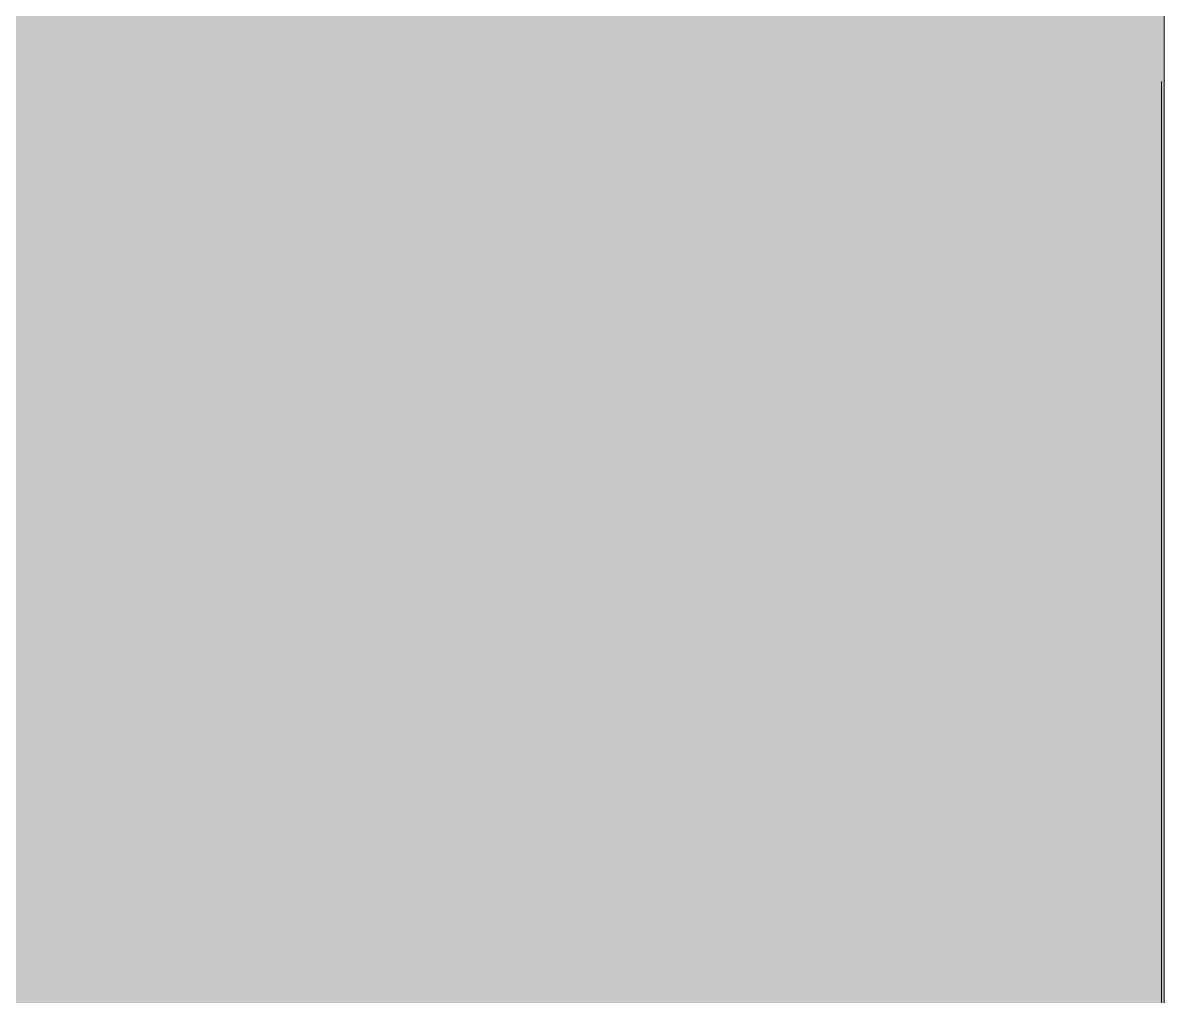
# Model space of a CAD drawing. Header units: millimetres. Extents: x -3817 to 677485, y -22715 to 103890.
# Drawn here: x -308.775 to -305.467, y -19568.718 to -19565.898 of the extents above; entities that cross this region are included whole.
import ezdxf

# ---------------------------------------------------------------- set-up
doc = ezdxf.new("R2010")
doc.units = ezdxf.units.MM
doc.layers.add('PDF _Геометрия', color=7, linetype='Continuous', true_color=0x1d1d1d)
doc.layers.add('PDF _Сплошная заливка', color=7, linetype='Continuous', true_color=0xffffff)

msp = doc.modelspace()

# ---------------------------------------------------------------- hatches: boundary and pattern name
at = {"layer": 'PDF _Сплошная заливка', "transparency": 33554559}
h = msp.add_hatch(color=256, dxfattribs=at)
h.paths.add_polyline_path([(-345.78, -19602.5344), (-305.4665, -19602.5344), (-305.4665, -19522.1436), (-321.3399, -19522.1436), (-321.4108, -19521.6416), (-332.749, -19521.6416), (-332.749, -19522.1436), (-348.7721, -19522.1436), (-348.7721, -19563.087), (-349.087, -19563.087), (-349.087, -19599.7688), (-345.78, -19599.7763), (-345.78, -19601.8635)], flags=0)
h.paths.add_polyline_path([(-332.3553, -19520.4054), (-321.3399, -19520.4054), (-321.4108, -19520.2539), (-332.749, -19520.2539), (-332.749, -19520.4054), (-332.434, -19520.4054)], flags=0)

# ---------------------------------------------------------------- linework, layer by layer
at = {"layer": 'PDF _Геометрия', "color": 253, "lineweight": 9, "true_color": 0xaaaaaa}
msp.add_lwpolyline([(-349.087, -19563.087), (-349.087, -19599.7688), (-345.78, -19599.7688), (-345.78, -19602.5344), (-318.0645, -19602.5344), (-305.4665, -19602.5344), (-305.4665, -19522.1436), (-321.3399, -19522.1436), (-321.3399, -19521.6416)], dxfattribs=at)
at = {"layer": 'PDF _Геометрия', "color": 7, "lineweight": 9}
msp.add_lwpolyline([(-305.4743, -19566.0675), (-305.4743, -19566.4349), (-305.4743, -19566.9993), (-305.4743, -19567.1739), (-305.4743, -19567.313), (-305.4743, -19567.4184), (-305.4743, -19567.4918)], dxfattribs=at)
for points in [[(-305.4743, -19566.506), (-305.4743, -19566.1514), (-305.4743, -19566.3552), (-305.4743, -19566.9137), (-305.4743, -19567.0814), (-305.4743, -19567.1882), (-305.4743, -19567.2395), (-305.4743, -19567.2408), (-305.4743, -19567.1977), (-305.4743, -19567.1155), (-305.4743, -19566.9998), (-305.4743, -19566.856), (-305.4743, -19566.6896)], [(-305.4743, -19567.5725), (-305.4743, -19567.236), (-305.4743, -19567.4108), (-305.4743, -19567.9336), (-305.4743, -19568.0825), (-305.4743, -19568.2051), (-305.4743, -19568.2692), (-305.4743, -19568.2428), (-305.4743, -19568.098), (-305.4743, -19567.862)], [(-305.4743, -19567.9622), (-305.4743, -19567.5814), (-305.4743, -19567.7496), (-305.4743, -19568.2917), (-305.4743, -19568.4645), (-305.4743, -19568.5822), (-305.4743, -19568.6483), (-305.4743, -19568.6662), (-305.4743, -19568.6396), (-305.4743, -19568.5721), (-305.4743, -19568.467), (-305.4743, -19568.3279), (-305.4743, -19568.1586)], [(-305.4743, -19568.5912), (-305.4743, -19568.2197), (-305.4743, -19568.3997), (-305.4743, -19568.9085), (-305.4743, -19569.0742), (-305.4743, -19569.184), (-305.4743, -19569.2425), (-305.4743, -19569.2542), (-305.4743, -19569.2234), (-305.4743, -19569.1547), (-305.4743, -19569.0527), (-305.4743, -19568.9218), (-305.4743, -19568.7665)]]:
    msp.add_lwpolyline(points, close=True, dxfattribs=at)

doc.saveas('drawing.dxf')
